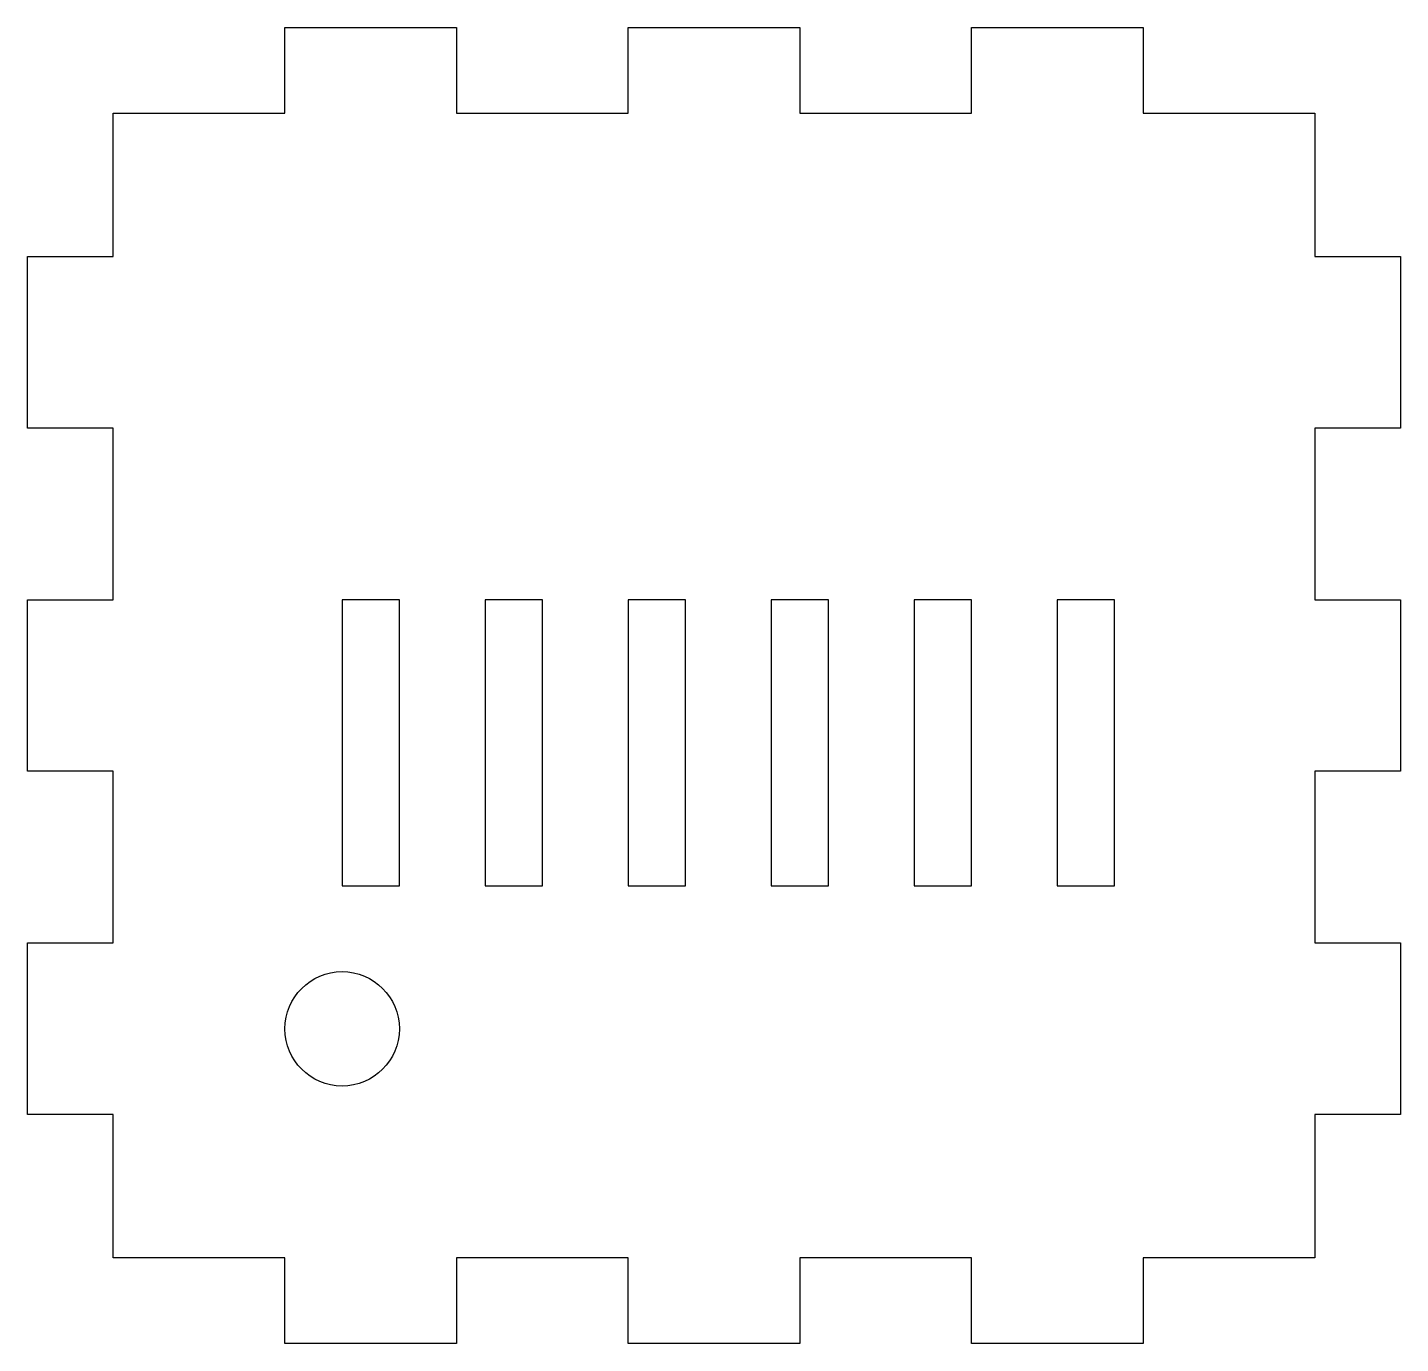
# Model space of a CAD drawing. Header units: millimetres. Extents: x -1 to 47, y -1 to 45.
import ezdxf

# ---------------------------------------------------------------- set-up
doc = ezdxf.new("R2010")
doc.units = ezdxf.units.MM
doc.layers.get('0').update_dxf_attribs({"linetype": 'CONTINUOUS'})

msp = doc.modelspace()

# ---------------------------------------------------------------- linework, layer by layer
for points in [[(47, 19), (44, 19), (44, 13), (47, 13), (47, 7), (44, 7), (44, 2), (38, 2), (38, -1), (32, -1), (32, 2), (26, 2), (26, -1), (20, -1), (20, 2), (14, 2), (14, -1), (8, -1), (8, 2), (2, 2), (2, 7), (-1, 7), (-1, 13), (2, 13), (2, 19), (-1, 19), (-1, 25), (2, 25), (2, 31), (-1, 31), (-1, 37), (2, 37), (2, 42), (8, 42), (8, 45), (14, 45), (14, 42), (20, 42), (20, 45), (26, 45), (26, 42), (32, 42), (32, 45), (38, 45), (38, 42), (44, 42), (44, 37), (47, 37), (47, 31), (44, 31), (44, 25), (47, 25)], [(10, 15), (12, 15), (12, 25), (10, 25)], [(15, 15), (17, 15), (17, 25), (15, 25)], [(20, 15), (22, 15), (22, 25), (20, 25)], [(25, 15), (27, 15), (27, 25), (25, 25)], [(30, 15), (32, 15), (32, 25), (30, 25)], [(35, 15), (37, 15), (37, 25), (35, 25)]]:
    msp.add_lwpolyline(points, close=True)
msp.add_circle((10, 10), 2)

doc.saveas('drawing.dxf')
